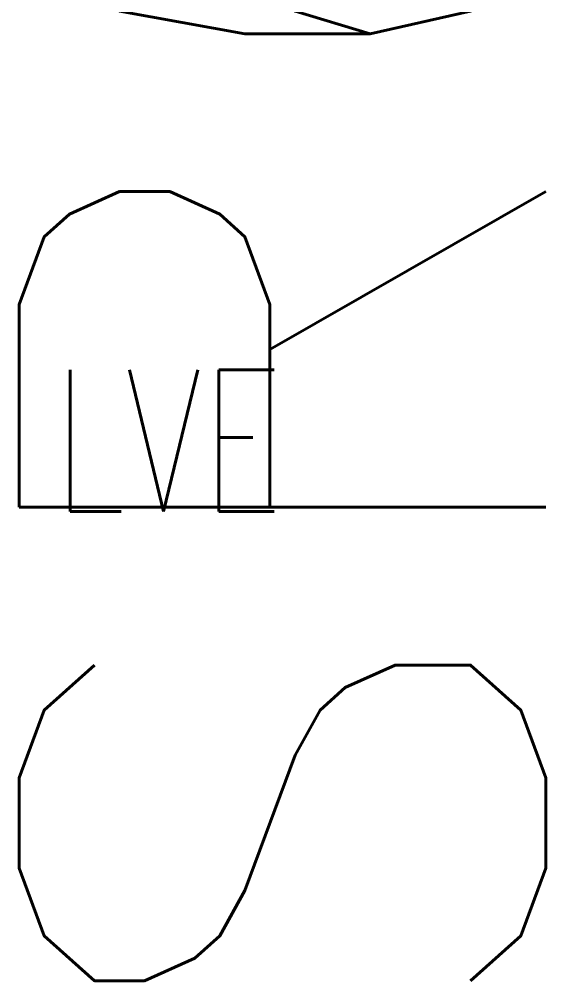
# Model space of a CAD drawing. Header units: inches. Extents: x 0.1 to 89.7, y 0.1 to 57.6.
# Drawn here: x 76.744 to 77.205, y 26.562 to 27.405 of the extents above; entities that cross this region are included whole.
import ezdxf
from ezdxf.enums import TextEntityAlignment as Align

# ---------------------------------------------------------------- set-up
doc = ezdxf.new("R2010")
doc.units = ezdxf.units.IN
doc.header["$MEASUREMENT"] = 0
for name, color, linetype in [('PLOC', 8, 'Continuous'), ('PSYMS', 7, 'Continuous'), ('PTAG', 150, 'Continuous')]:
    doc.layers.add(name, color=color, linetype=linetype)
doc.styles.add('WD', font='romans.shx', dxfattribs={"height": 0.185})

# ---------------------------------------------------------------- blocks, each defined once
blk = doc.blocks.new('440R_S13R2')
at = {"style": 'WD', "width": 0.7}
for tag, p in [('INST', (0.4, 5.5721)), ('LOC', (0.4, 5.4025)), ('DESC1', (0.4, 5.24625)), ('DESC2', (0.4, 5.09)), ('DESC3', (0.4, 4.94207)), ('XREF', (0.4, 4.37125))]:
    blk.add_attdef(tag, text='', height=0.125, dxfattribs=at).set_placement(p, align=Align.CENTER)
at = {"style": 'WD'}
blk.add_attdef('TAG1', text='', height=0.125, dxfattribs=at).set_placement((0.4, 4.7775), align=Align.CENTER)
at = {"style": 'WD', "flags": 9}
blk.add_attdef('FAMILY', (0.60469, 4.74234), '', height=0.01, dxfattribs=at)
for tag, p in [('CAT', (0.62974, 4.69817)), ('MFG', (0.6278, 4.67873)), ('ASSYCODE', (0.62997, 4.66136))]:
    blk.add_attdef(tag, text='', height=0.01, dxfattribs=at).set_placement(p, align=Align.CENTER)

msp = doc.modelspace()

# ---------------------------------------------------------------- block references
at = {"layer": 'PSYMS'}
ref = msp.add_blockref('440R_S13R2', (76.47662, 21.60587), dxfattribs=dict(at, xscale=0.9935880310615606, yscale=0.9935880310615606, zscale=0.9935880310615606))
ref.add_attrib('LOC', 'LVE', dxfattribs={"layer": 'PLOC', "height": 0.124199, "style": 'WD', "width": 0.7}).set_placement((76.87406, 26.97373), align=Align.CENTER)
ref.add_attrib('P_TAG1', 'SR642', dxfattribs={"layer": 'PTAG', "height": 0.461257, "rotation": 90, "style": 'WD', "flags": 8}).set_placement((76.97445, 27.50133), align=Align.MIDDLE_CENTER)

doc.saveas('drawing.dxf')
